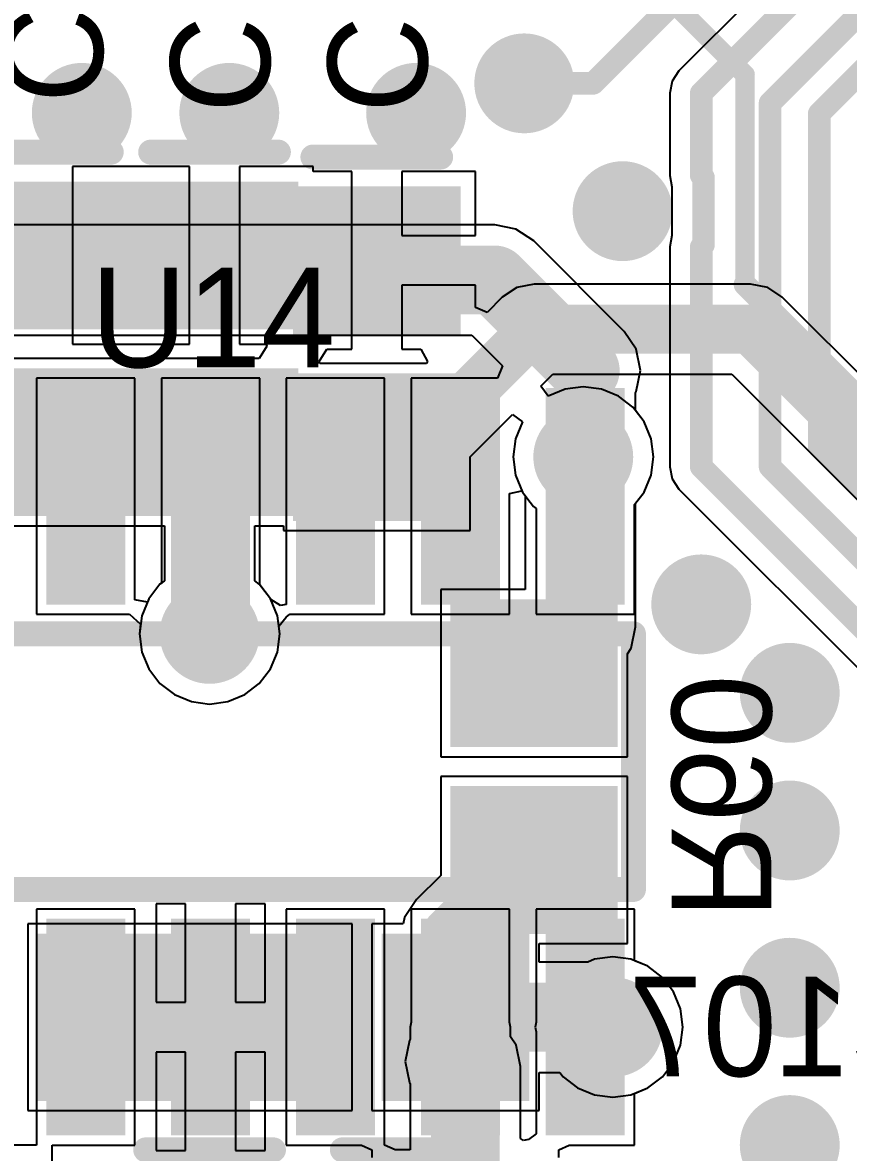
# Model space of a CAD drawing. Header units: millimetres. Extents: x 0 to 7.44, y -3.03 to 0.
# Drawn here: x 0.7637 to 1.0944, y -2.1722 to -1.7198 of the extents above; entities that cross this region are included whole.
import ezdxf

# ---------------------------------------------------------------- set-up
doc = ezdxf.new("R2010")
doc.units = ezdxf.units.MM
doc.header["$MEASUREMENT"] = 0
for name, color, linetype in [('BottomLayer', 5, 'Continuous'), ('BottomOverlay', 54, 'Continuous'), ('BottomPaste', 16, 'Continuous'), ('BottomSolder', 6, 'Continuous'), ('MidLayer1', 16, 'Continuous'), ('MidLayer2', 76, 'Continuous'), ('MultiLayer', 9, 'Continuous'), ('TopLayer', 1, 'Continuous'), ('TopOverlay', 2, 'Continuous'), ('TopPaste', 8, 'Continuous'), ('TopSolder', 216, 'Continuous'), ('ViaHoleLayer', 16, 'Continuous')]:
    doc.layers.add(name, color=color, linetype=linetype)

# ---------------------------------------------------------------- blocks, each defined once
blk = doc.blocks.new('OPA2674I_39')
at = {"layer": 'TopLayer'}
for points in [[(-0.14567, 0.13819), (-0.06693, 0.13819), (-0.14567, 0.16181), (-0.06693, 0.16181)], [(0.06693, 0.13819), (0.14567, 0.13819), (0.06693, 0.16181), (0.14567, 0.16181)], [(-0.14567, 0.08819), (-0.06693, 0.08819), (-0.14567, 0.11181), (-0.06693, 0.11181)], [(0.06693, 0.08819), (0.14567, 0.08819), (0.06693, 0.11181), (0.14567, 0.11181)], [(-0.14567, 0.03819), (-0.06693, 0.03819), (-0.14567, 0.06181), (-0.06693, 0.06181)], [(0.06693, 0.03819), (0.14567, 0.03819), (0.06693, 0.06181), (0.14567, 0.06181)], [(-0.14567, -0.01181), (-0.06693, -0.01181), (-0.14567, 0.01181), (-0.06693, 0.01181)], [(0.06693, -0.01181), (0.14567, -0.01181), (0.06693, 0.01181), (0.14567, 0.01181)], [(-0.14567, -0.06181), (-0.06693, -0.06181), (-0.14567, -0.03819), (-0.06693, -0.03819)], [(0.06693, -0.06181), (0.14567, -0.06181), (0.06693, -0.03819), (0.14567, -0.03819)], [(-0.14567, -0.11181), (-0.06693, -0.11181), (-0.14567, -0.08819), (-0.06693, -0.08819)], [(0.06693, -0.11181), (0.14567, -0.11181), (0.06693, -0.08819), (0.14567, -0.08819)], [(-0.14567, -0.16181), (-0.06693, -0.16181), (-0.14567, -0.13819), (-0.06693, -0.13819)], [(0.06693, -0.16181), (0.14567, -0.16181), (0.06693, -0.13819), (0.14567, -0.13819)]]:
    blk.add_solid(points, dxfattribs=at)
at = {"layer": 'TopOverlay', "const_width": 0.01}
for points in [[(-0.05119, 0.1693), (-0.01969, 0.1693)], [(-0.05119, 0.1693), (-0.05119, -0.1693)], [(0.01969, 0.1693), (0.05119, 0.1693)], [(0.05119, 0.1693), (0.05119, -0.1693)], [(-0.05119, -0.1693), (0.05119, -0.1693)]]:
    blk.add_lwpolyline(points, dxfattribs=at)
at = {"layer": 'TopOverlay', "const_width": 0.005}
for points in [[(-0.05369, 0.1693, 1), (-0.04869, 0.1693, 1)], [(-0.05369, 0.1693, 1), (-0.04869, 0.1693, 1)], [(-0.02219, 0.1693, 1), (-0.01719, 0.1693, 1)], [(-0.02219, 0.16928, 1), (-0.01719, 0.16928, 1)], [(0.01719, 0.1693, 1), (0.02219, 0.1693, 1)], [(0.01719, 0.16928, 1), (0.02219, 0.16928, 1)], [(0.04869, 0.1693, 1), (0.05369, 0.1693, 1)], [(0.04869, 0.1693, 1), (0.05369, 0.1693, 1)], [(-0.05369, -0.1693, 1), (-0.04869, -0.1693, 1)], [(-0.05369, -0.1693, 1), (-0.04869, -0.1693, 1)], [(0.04869, -0.1693, 1), (0.05369, -0.1693, 1)], [(0.04869, -0.1693, 1), (0.05369, -0.1693, 1)]]:
    blk.add_lwpolyline(points, format="xyb", close=True, dxfattribs=at)
at = {"layer": 'TopOverlay', "const_width": 0.01}
blk.add_lwpolyline([(0.01969, 0.16928, -1), (-0.01969, 0.16928)], format="xyb", dxfattribs=at)
at = {"layer": 'TopPaste'}
for points in [[(-0.14567, 0.13819), (-0.06693, 0.13819), (-0.14567, 0.16181), (-0.06693, 0.16181)], [(0.06693, 0.13819), (0.14567, 0.13819), (0.06693, 0.16181), (0.14567, 0.16181)], [(-0.14567, 0.08819), (-0.06693, 0.08819), (-0.14567, 0.11181), (-0.06693, 0.11181)], [(0.06693, 0.08819), (0.14567, 0.08819), (0.06693, 0.11181), (0.14567, 0.11181)], [(-0.14567, 0.03819), (-0.06693, 0.03819), (-0.14567, 0.06181), (-0.06693, 0.06181)], [(0.06693, 0.03819), (0.14567, 0.03819), (0.06693, 0.06181), (0.14567, 0.06181)], [(-0.14567, -0.01181), (-0.06693, -0.01181), (-0.14567, 0.01181), (-0.06693, 0.01181)], [(0.06693, -0.01181), (0.14567, -0.01181), (0.06693, 0.01181), (0.14567, 0.01181)], [(-0.14567, -0.06181), (-0.06693, -0.06181), (-0.14567, -0.03819), (-0.06693, -0.03819)], [(0.06693, -0.06181), (0.14567, -0.06181), (0.06693, -0.03819), (0.14567, -0.03819)], [(-0.14567, -0.11181), (-0.06693, -0.11181), (-0.14567, -0.08819), (-0.06693, -0.08819)], [(0.06693, -0.11181), (0.14567, -0.11181), (0.06693, -0.08819), (0.14567, -0.08819)], [(-0.14567, -0.16181), (-0.06693, -0.16181), (-0.14567, -0.13819), (-0.06693, -0.13819)], [(0.06693, -0.16181), (0.14567, -0.16181), (0.06693, -0.13819), (0.14567, -0.13819)]]:
    blk.add_solid(points, dxfattribs=at)
at = {"layer": 'TopSolder'}
for points in [[(-0.14967, 0.13419), (-0.06293, 0.13419), (-0.14967, 0.16581), (-0.06293, 0.16581)], [(0.06293, 0.13419), (0.14967, 0.13419), (0.06293, 0.16581), (0.14967, 0.16581)], [(-0.14967, 0.08419), (-0.06293, 0.08419), (-0.14967, 0.11581), (-0.06293, 0.11581)], [(0.06293, 0.08419), (0.14967, 0.08419), (0.06293, 0.11581), (0.14967, 0.11581)], [(-0.14967, 0.03419), (-0.06293, 0.03419), (-0.14967, 0.06581), (-0.06293, 0.06581)], [(0.06293, 0.03419), (0.14967, 0.03419), (0.06293, 0.06581), (0.14967, 0.06581)], [(-0.14967, -0.01581), (-0.06293, -0.01581), (-0.14967, 0.01581), (-0.06293, 0.01581)], [(0.06293, -0.01581), (0.14967, -0.01581), (0.06293, 0.01581), (0.14967, 0.01581)], [(-0.14967, -0.06581), (-0.06293, -0.06581), (-0.14967, -0.03419), (-0.06293, -0.03419)], [(0.06293, -0.06581), (0.14967, -0.06581), (0.06293, -0.03419), (0.14967, -0.03419)], [(-0.14967, -0.11581), (-0.06293, -0.11581), (-0.14967, -0.08419), (-0.06293, -0.08419)], [(0.06293, -0.11581), (0.14967, -0.11581), (0.06293, -0.08419), (0.14967, -0.08419)], [(-0.14967, -0.16581), (-0.06293, -0.16581), (-0.14967, -0.13419), (-0.06293, -0.13419)], [(0.06293, -0.16581), (0.14967, -0.16581), (0.06293, -0.13419), (0.14967, -0.13419)]]:
    blk.add_solid(points, dxfattribs=at)
blk = doc.blocks.new('RES_0805_B_52')
at = {"layer": 'BottomLayer'}
for points in [[(-0.06299, -0.02953), (-0.01181, -0.02953), (-0.06299, 0.02953), (-0.01181, 0.02953)], [(0.01181, -0.02953), (0.06299, -0.02953), (0.01181, 0.02953), (0.06299, 0.02953)]]:
    blk.add_solid(points, dxfattribs=at)
at = {"layer": 'BottomPaste'}
for points in [[(-0.06299, -0.02953), (-0.01181, -0.02953), (-0.06299, 0.02953), (-0.01181, 0.02953)], [(0.01181, -0.02953), (0.06299, -0.02953), (0.01181, 0.02953), (0.06299, 0.02953)]]:
    blk.add_solid(points, dxfattribs=at)
at = {"layer": 'BottomSolder'}
for points in [[(-0.06699, -0.03353), (-0.00781, -0.03353), (-0.06699, 0.03353), (-0.00781, 0.03353)], [(0.00781, -0.03353), (0.06699, -0.03353), (0.00781, 0.03353), (0.06699, 0.03353)]]:
    blk.add_solid(points, dxfattribs=at)
blk = doc.blocks.new('CAP_0805_B_67')
at = {"layer": 'BottomLayer'}
for points in [[(-0.05511, -0.02953), (-0.00393, -0.02953), (-0.05511, 0.02953), (-0.00393, 0.02953)], [(0.0197, -0.02953), (0.07088, -0.02953), (0.0197, 0.02953), (0.07088, 0.02953)]]:
    blk.add_solid(points, dxfattribs=at)
at = {"layer": 'BottomOverlay', "const_width": 0.01}
blk.add_lwpolyline([(-0.07088, -0.02557), (-0.07088, 0.02557)], dxfattribs=at)
at = {"layer": 'BottomOverlay', "const_width": 0.005}
for points in [[(-0.07338, 0.02557, 1), (-0.06838, 0.02557, 1)], [(-0.07338, -0.02557, 1), (-0.06838, -0.02557, 1)]]:
    blk.add_lwpolyline(points, format="xyb", close=True, dxfattribs=at)
at = {"layer": 'BottomPaste'}
for points in [[(-0.05511, -0.02953), (-0.00393, -0.02953), (-0.05511, 0.02953), (-0.00393, 0.02953)], [(0.0197, -0.02953), (0.07088, -0.02953), (0.0197, 0.02953), (0.07088, 0.02953)]]:
    blk.add_solid(points, dxfattribs=at)
at = {"layer": 'BottomSolder'}
for points in [[(-0.05911, -0.03353), (0.00007, -0.03353), (-0.05911, 0.03353), (0.00007, 0.03353)], [(0.0157, -0.03353), (0.07488, -0.03353), (0.0157, 0.03353), (0.07488, 0.03353)]]:
    blk.add_solid(points, dxfattribs=at)
blk = doc.blocks.new('CAP_0805_B_68')
at = {"layer": 'BottomLayer'}
for points in [[(-0.05511, -0.02953), (-0.00393, -0.02953), (-0.05511, 0.02953), (-0.00393, 0.02953)], [(0.0197, -0.02953), (0.07088, -0.02953), (0.0197, 0.02953), (0.07088, 0.02953)]]:
    blk.add_solid(points, dxfattribs=at)
at = {"layer": 'BottomOverlay', "const_width": 0.01}
blk.add_lwpolyline([(-0.07088, -0.02557), (-0.07088, 0.02557)], dxfattribs=at)
at = {"layer": 'BottomOverlay', "const_width": 0.005}
for points in [[(-0.07338, 0.02557, 1), (-0.06838, 0.02557, 1)], [(-0.07338, -0.02557, 1), (-0.06838, -0.02557, 1)]]:
    blk.add_lwpolyline(points, format="xyb", close=True, dxfattribs=at)
at = {"layer": 'BottomPaste'}
for points in [[(-0.05511, -0.02953), (-0.00393, -0.02953), (-0.05511, 0.02953), (-0.00393, 0.02953)], [(0.0197, -0.02953), (0.07088, -0.02953), (0.0197, 0.02953), (0.07088, 0.02953)]]:
    blk.add_solid(points, dxfattribs=at)
at = {"layer": 'BottomSolder'}
for points in [[(-0.05911, -0.03353), (0.00007, -0.03353), (-0.05911, 0.03353), (0.00007, 0.03353)], [(0.0157, -0.03353), (0.07488, -0.03353), (0.0157, 0.03353), (0.07488, 0.03353)]]:
    blk.add_solid(points, dxfattribs=at)
blk = doc.blocks.new('CAP_0805_B_122')
at = {"layer": 'BottomLayer'}
for points in [[(-0.05511, -0.02953), (-0.00393, -0.02953), (-0.05511, 0.02953), (-0.00393, 0.02953)], [(0.0197, -0.02953), (0.07088, -0.02953), (0.0197, 0.02953), (0.07088, 0.02953)]]:
    blk.add_solid(points, dxfattribs=at)
at = {"layer": 'BottomOverlay', "const_width": 0.01}
blk.add_lwpolyline([(-0.07088, 0.02557), (-0.07088, -0.02557)], dxfattribs=at)
at = {"layer": 'BottomOverlay', "const_width": 0.005}
for points in [[(-0.07338, 0.02557, 1), (-0.06838, 0.02557, 1)], [(-0.07338, -0.02557, 1), (-0.06838, -0.02557, 1)]]:
    blk.add_lwpolyline(points, format="xyb", close=True, dxfattribs=at)
at = {"layer": 'BottomPaste'}
for points in [[(-0.05511, -0.02953), (-0.00393, -0.02953), (-0.05511, 0.02953), (-0.00393, 0.02953)], [(0.0197, -0.02953), (0.07088, -0.02953), (0.0197, 0.02953), (0.07088, 0.02953)]]:
    blk.add_solid(points, dxfattribs=at)
at = {"layer": 'BottomSolder'}
for points in [[(-0.05911, -0.03353), (0.00007, -0.03353), (-0.05911, 0.03353), (0.00007, 0.03353)], [(0.0157, -0.03353), (0.07488, -0.03353), (0.0157, 0.03353), (0.07488, 0.03353)]]:
    blk.add_solid(points, dxfattribs=at)
blk = doc.blocks.new('CAP_0805_B_123')
at = {"layer": 'BottomLayer'}
for points in [[(-0.05511, -0.02953), (-0.00393, -0.02953), (-0.05511, 0.02953), (-0.00393, 0.02953)], [(0.0197, -0.02953), (0.07088, -0.02953), (0.0197, 0.02953), (0.07088, 0.02953)]]:
    blk.add_solid(points, dxfattribs=at)
at = {"layer": 'BottomOverlay', "const_width": 0.01}
blk.add_lwpolyline([(-0.07088, -0.02557), (-0.07088, 0.02557)], dxfattribs=at)
at = {"layer": 'BottomOverlay', "const_width": 0.005}
for points in [[(-0.07338, 0.02557, 1), (-0.06838, 0.02557, 1)], [(-0.07338, -0.02557, 1), (-0.06838, -0.02557, 1)]]:
    blk.add_lwpolyline(points, format="xyb", close=True, dxfattribs=at)
at = {"layer": 'BottomPaste'}
for points in [[(-0.05511, -0.02953), (-0.00393, -0.02953), (-0.05511, 0.02953), (-0.00393, 0.02953)], [(0.0197, -0.02953), (0.07088, -0.02953), (0.0197, 0.02953), (0.07088, 0.02953)]]:
    blk.add_solid(points, dxfattribs=at)
at = {"layer": 'BottomSolder'}
for points in [[(-0.05911, -0.03353), (0.00007, -0.03353), (-0.05911, 0.03353), (0.00007, 0.03353)], [(0.0157, -0.03353), (0.07488, -0.03353), (0.0157, 0.03353), (0.07488, 0.03353)]]:
    blk.add_solid(points, dxfattribs=at)
blk = doc.blocks.new('CAP_0805_B_125')
at = {"layer": 'BottomLayer'}
for points in [[(-0.05511, -0.02953), (-0.00393, -0.02953), (-0.05511, 0.02953), (-0.00393, 0.02953)], [(0.0197, -0.02953), (0.07088, -0.02953), (0.0197, 0.02953), (0.07088, 0.02953)]]:
    blk.add_solid(points, dxfattribs=at)
at = {"layer": 'BottomOverlay', "const_width": 0.01}
blk.add_lwpolyline([(-0.07088, -0.02557), (-0.07088, 0.02557)], dxfattribs=at)
at = {"layer": 'BottomOverlay', "const_width": 0.005}
for points in [[(-0.07338, 0.02557, 1), (-0.06838, 0.02557, 1)], [(-0.07338, -0.02557, 1), (-0.06838, -0.02557, 1)]]:
    blk.add_lwpolyline(points, format="xyb", close=True, dxfattribs=at)
at = {"layer": 'BottomPaste'}
for points in [[(-0.05511, -0.02953), (-0.00393, -0.02953), (-0.05511, 0.02953), (-0.00393, 0.02953)], [(0.0197, -0.02953), (0.07088, -0.02953), (0.0197, 0.02953), (0.07088, 0.02953)]]:
    blk.add_solid(points, dxfattribs=at)
at = {"layer": 'BottomSolder'}
for points in [[(-0.05911, -0.03353), (0.00007, -0.03353), (-0.05911, 0.03353), (0.00007, 0.03353)], [(0.0157, -0.03353), (0.07488, -0.03353), (0.0157, 0.03353), (0.07488, 0.03353)]]:
    blk.add_solid(points, dxfattribs=at)
blk = doc.blocks.new('CAP_0805_B_126')
at = {"layer": 'BottomLayer'}
for points in [[(-0.05511, -0.02953), (-0.00393, -0.02953), (-0.05511, 0.02953), (-0.00393, 0.02953)], [(0.0197, -0.02953), (0.07088, -0.02953), (0.0197, 0.02953), (0.07088, 0.02953)]]:
    blk.add_solid(points, dxfattribs=at)
at = {"layer": 'BottomOverlay', "const_width": 0.01}
blk.add_lwpolyline([(-0.07088, -0.02557), (-0.07088, 0.02557)], dxfattribs=at)
at = {"layer": 'BottomOverlay', "const_width": 0.005}
for points in [[(-0.07338, 0.02557, 1), (-0.06838, 0.02557, 1)], [(-0.07338, -0.02557, 1), (-0.06838, -0.02557, 1)]]:
    blk.add_lwpolyline(points, format="xyb", close=True, dxfattribs=at)
at = {"layer": 'BottomPaste'}
for points in [[(-0.05511, -0.02953), (-0.00393, -0.02953), (-0.05511, 0.02953), (-0.00393, 0.02953)], [(0.0197, -0.02953), (0.07088, -0.02953), (0.0197, 0.02953), (0.07088, 0.02953)]]:
    blk.add_solid(points, dxfattribs=at)
at = {"layer": 'BottomSolder'}
for points in [[(-0.05911, -0.03353), (0.00007, -0.03353), (-0.05911, 0.03353), (0.00007, 0.03353)], [(0.0157, -0.03353), (0.07488, -0.03353), (0.0157, 0.03353), (0.07488, 0.03353)]]:
    blk.add_solid(points, dxfattribs=at)
blk = doc.blocks.new('RES_0805_B_240')
at = {"layer": 'BottomLayer'}
for points in [[(-0.06299, -0.02953), (-0.01181, -0.02953), (-0.06299, 0.02953), (-0.01181, 0.02953)], [(0.01181, -0.02953), (0.06299, -0.02953), (0.01181, 0.02953), (0.06299, 0.02953)]]:
    blk.add_solid(points, dxfattribs=at)
at = {"layer": 'BottomPaste'}
for points in [[(-0.06299, -0.02953), (-0.01181, -0.02953), (-0.06299, 0.02953), (-0.01181, 0.02953)], [(0.01181, -0.02953), (0.06299, -0.02953), (0.01181, 0.02953), (0.06299, 0.02953)]]:
    blk.add_solid(points, dxfattribs=at)
at = {"layer": 'BottomSolder'}
for points in [[(-0.06699, -0.03353), (-0.00781, -0.03353), (-0.06699, 0.03353), (-0.00781, 0.03353)], [(0.00781, -0.03353), (0.06699, -0.03353), (0.00781, 0.03353), (0.06699, 0.03353)]]:
    blk.add_solid(points, dxfattribs=at)

msp = doc.modelspace()

# ---------------------------------------------------------------- linework, layer by layer
at = {"layer": 'BottomLayer'}
for p, q in [((0.83055, -1.7774), (0.78362, -1.7774)), ((0.78362, -1.7774), (0.78362, -1.81299)), ((0.83055, -1.81299), (0.83055, -1.7774)), ((0.88008, -1.7774), (0.85055, -1.7774)), ((0.85055, -1.7774), (0.85055, -1.81299)), ((0.88008, -1.77937), (0.88008, -1.7774)), ((0.89551, -1.77937), (0.88008, -1.77937)), ((0.89551, -1.81496), (0.89551, -1.77937)), ((0.94504, -1.77937), (0.91551, -1.77937)), ((0.91551, -1.77937), (0.91551, -1.80496)), ((0.94504, -1.80496), (0.94504, -1.77937)), ((0.91551, -1.80496), (0.94504, -1.80496)), ((0.78362, -1.81299), (0.78362, -1.84858)), ((0.83055, -1.84858), (0.83055, -1.81299)), ((0.85055, -1.81299), (0.85055, -1.84858)), ((0.89551, -1.85055), (0.89551, -1.81496)), ((0.94504, -1.82496), (0.91551, -1.82496)), ((0.91551, -1.82496), (0.91551, -1.85055)), ((0.94504, -1.83391), (0.94504, -1.82496)), ((0.96159, -1.82583), (0.95573, -1.82975)), ((0.9685, -1.82446), (0.96159, -1.82583)), ((1.05512, -1.82446), (0.9685, -1.82446)), ((1.06203, -1.82583), (1.05512, -1.82446)), ((1.06789, -1.82975), (1.06203, -1.82583)), ((0.95573, -1.82975), (0.94966, -1.83582)), ((1.15844, -1.9203), (1.06789, -1.82975)), ((0.94966, -1.83582), (0.94504, -1.83391)), ((0.78362, -1.84858), (0.83055, -1.84858)), ((0.85055, -1.84858), (0.86118, -1.84858)), ((0.86154, -1.84933), (0.85842, -1.85433)), ((0.86118, -1.84858), (0.86154, -1.84933)), ((0.88239, -1.85555), (0.88552, -1.85055)), ((0.88552, -1.85055), (0.89551, -1.85055)), ((0.91551, -1.85055), (0.92319, -1.85055)), ((0.92319, -1.85055), (0.92586, -1.85555)), ((0.85842, -1.85433), (0.73622, -1.85433)), ((0.88276, -1.8563), (0.88239, -1.85555)), ((0.92536, -1.8563), (0.88276, -1.8563)), ((0.92586, -1.85555), (0.92536, -1.8563)), ((0.97122, -1.86535), (0.97599, -1.86058)), ((0.97599, -1.86058), (1.04764, -1.86058)), ((1.04764, -1.86058), (1.12761, -1.94055)), ((0.97413, -1.86935), (0.97122, -1.86535)), ((0.98091, -1.86654), (0.97413, -1.86935)), ((0.98819, -1.86559), (0.98091, -1.86654)), ((0.99547, -1.86654), (0.98819, -1.86559)), ((1.00225, -1.86935), (0.99547, -1.86654)), ((1.00807, -1.87382), (1.00225, -1.86935)), ((0.94291, -1.89366), (0.95984, -1.87673)), ((0.95984, -1.87673), (0.96384, -1.87964)), ((1.01254, -1.87964), (1.00807, -1.87382)), ((0.96384, -1.87964), (0.96103, -1.88642)), ((1.01535, -1.88642), (1.01254, -1.87964)), ((0.96103, -1.88642), (0.96007, -1.8937)), ((1.0163, -1.8937), (1.01535, -1.88642)), ((0.94291, -1.92323), (0.94291, -1.89366)), ((0.96007, -1.8937), (0.96103, -1.90098)), ((1.01535, -1.90098), (1.0163, -1.8937)), ((0.96103, -1.90098), (0.96384, -1.90776)), ((1.01254, -1.90776), (1.01535, -1.90098)), ((0.96384, -1.90776), (0.96493, -1.90918)), ((0.96493, -1.90918), (0.96493, -1.94685)), ((1.00909, -1.91226), (1.01254, -1.90776)), ((1.00909, -1.96181), (1.00909, -1.91226)), ((0.73622, -1.92126), (0.82052, -1.92126)), ((0.82052, -1.92126), (0.82052, -1.94329)), ((0.85665, -1.94329), (0.85665, -1.92126)), ((0.85665, -1.92126), (0.86811, -1.92126)), ((0.86811, -1.92126), (0.86811, -1.92323)), ((0.86811, -1.92323), (0.94291, -1.92323)), ((0.8187, -1.94469), (0.81423, -1.95051)), ((0.82052, -1.94329), (0.8187, -1.94469)), ((0.85846, -1.94469), (0.85665, -1.94329)), ((0.86293, -1.95051), (0.85846, -1.94469)), ((0.96493, -1.94685), (0.9311, -1.94685)), ((0.9311, -1.94685), (0.9311, -2.01378)), ((0.81423, -1.95051), (0.81143, -1.95729)), ((0.86574, -1.95729), (0.86293, -1.95051)), ((0.81143, -1.95729), (0.81047, -1.96457)), ((0.8667, -1.96457), (0.86574, -1.95729)), ((1.0074, -1.97026), (1.00909, -1.96181)), ((0.81047, -1.96457), (0.81143, -1.97184)), ((0.86574, -1.97184), (0.8667, -1.96457)), ((0.81143, -1.97184), (0.81423, -1.97862)), ((0.86293, -1.97862), (0.86574, -1.97184)), ((1.00591, -1.9725), (1.0074, -1.97026)), ((1.00591, -2.01378), (1.00591, -1.9725)), ((0.81423, -1.97862), (0.8187, -1.98445)), ((0.85846, -1.98445), (0.86293, -1.97862)), ((0.8187, -1.98445), (0.82453, -1.98891)), ((0.85264, -1.98891), (0.85846, -1.98445)), ((0.82453, -1.98891), (0.83131, -1.99172)), ((0.84586, -1.99172), (0.85264, -1.98891)), ((0.83131, -1.99172), (0.83858, -1.99268)), ((0.83858, -1.99268), (0.84586, -1.99172)), ((0.9311, -2.01378), (1.00591, -2.01378)), ((1.00591, -2.02165), (0.9311, -2.02165)), ((0.9311, -2.02165), (0.9311, -2.0613)), ((1.00591, -2.08858), (1.00591, -2.02165)), ((0.9311, -2.0613), (0.9214, -2.071)), ((0.9214, -2.071), (0.91661, -2.07817)), ((0.89567, -2.08071), (0.76575, -2.08071)), ((0.76575, -2.08071), (0.76575, -2.15551)), ((0.89567, -2.15551), (0.89567, -2.08071)), ((0.9161, -2.08071), (0.90354, -2.08071)), ((0.90354, -2.08071), (0.90354, -2.15551)), ((0.91661, -2.07817), (0.9161, -2.08071)), ((0.97047, -2.09603), (0.97047, -2.08858)), ((0.97047, -2.08858), (1.00591, -2.08858)), ((0.99272, -2.09489), (0.98997, -2.09603)), ((1, -2.09393), (0.99272, -2.09489)), ((1.00728, -2.09489), (1, -2.09393)), ((1.01406, -2.0977), (1.00728, -2.09489)), ((0.98997, -2.09603), (0.97047, -2.09603)), ((1.01988, -2.10217), (1.01406, -2.0977)), ((1.02435, -2.10799), (1.01988, -2.10217)), ((1.02716, -2.11477), (1.02435, -2.10799)), ((1.02811, -2.12205), (1.02716, -2.11477)), ((1.02716, -2.12932), (1.02811, -2.12205)), ((1.02435, -2.1361), (1.02716, -2.12932)), ((0.97047, -2.15551), (0.97047, -2.14019)), ((0.97047, -2.14019), (0.97879, -2.14019)), ((0.97879, -2.14019), (0.98012, -2.14193)), ((1.01988, -2.14193), (1.02435, -2.1361)), ((0.98012, -2.14193), (0.98594, -2.1464)), ((1.01406, -2.1464), (1.01988, -2.14193)), ((0.98594, -2.1464), (0.99272, -2.1492)), ((0.99272, -2.1492), (1, -2.15016)), ((1, -2.15016), (1.00728, -2.1492)), ((1.00728, -2.1492), (1.01406, -2.1464)), ((0.76575, -2.15551), (0.89567, -2.15551)), ((0.90354, -2.15551), (0.97047, -2.15551))]:
    msp.add_line(p, q, dxfattribs=at)
for points, const_width in [([(0.95457, -1.74409, 1), (0.97457, -1.74409, 1)], 0.02), ([(0.7774, -1.75591, 1), (0.7974, -1.75591, 1)], 0.02), ([(0.83646, -1.75591, 1), (0.85646, -1.75591, 1)], 0.02), ([(0.91126, -1.75591, 1), (0.93126, -1.75591, 1)], 0.02), ([(0.99394, -1.79528, 1), (1.01394, -1.79528, 1)], 0.02), ([(0.96358, -1.84252, 1), (0.97343, -1.84252, 1)], 0.00984), ([(0.96358, -1.84252, 1), (0.97343, -1.84252, 1)], 0.00984), ([(1.0502, -1.84252, 1), (1.06004, -1.84252, 1)], 0.00984), ([(1.0502, -1.84252, 1), (1.06004, -1.84252, 1)], 0.00984), ([(0.97819, -1.8937, 1), (0.99819, -1.8937, 1)], 0.02), ([(0.7687, -1.8878, 1), (0.77854, -1.8878, 1)], 0.00984), ([(0.83366, -1.88976, 1), (0.8435, -1.88976, 1)], 0.00984), ([(0.83366, -1.88976, 1), (0.8435, -1.88976, 1)], 0.00984), ([(0.83563, -1.8878, 1), (0.84547, -1.8878, 1)], 0.00984), ([(0.83563, -1.8878, 1), (0.84547, -1.8878, 1)], 0.00984), ([(0.83563, -1.8878, 1), (0.84547, -1.8878, 1)], 0.00984), ([(0.89862, -1.8878, 1), (0.90846, -1.8878, 1)], 0.00984), ([(0.89862, -1.8878, 1), (0.90846, -1.8878, 1)], 0.00984), ([(0.90059, -1.88976, 1), (0.91043, -1.88976, 1)], 0.00984), ([(0.90059, -1.88976, 1), (0.91043, -1.88976, 1)], 0.00984), ([(0.91634, -1.88976, 1), (0.92618, -1.88976, 1)], 0.00984), ([(0.91634, -1.88976, 1), (0.92618, -1.88976, 1)], 0.00984), ([(0.98012, -1.89488, 1), (0.9939, -1.89488, 1)], 0.01378), ([(0.98012, -1.89488, 1), (0.9939, -1.89488, 1)], 0.01378), ([(0.9813, -1.8937, 1), (0.99508, -1.8937, 1)], 0.01378), ([(1.02543, -1.95276, 1), (1.04543, -1.95276, 1)], 0.02), ([(0.82858, -1.96457, 1), (0.84858, -1.96457, 1)], 0.02), ([(0.98012, -1.96181, 1), (0.9939, -1.96181, 1)], 0.01378), ([(0.98012, -1.96181, 1), (0.9939, -1.96181, 1)], 0.01378), ([(0.83366, -1.96457, 1), (0.8435, -1.96457, 1)], 0.00984), ([(0.96161, -1.98032, 1), (0.97539, -1.98032, 1)], 0.01378), ([(1.06086, -1.98819, 1), (1.08086, -1.98819, 1)], 0.02), ([(1.06087, -2.04331, 1), (1.08087, -2.04331, 1)], 0.02), ([(0.96161, -2.05512, 1), (0.97539, -2.05512, 1)], 0.01378), ([(0.93012, -2.08661, 1), (0.9439, -2.08661, 1)], 0.01378), ([(0.93012, -2.08661, 1), (0.9439, -2.08661, 1)], 0.01378), ([(1.06087, -2.1063, 1), (1.08087, -2.1063, 1)], 0.02), ([(0.99, -2.12205, 1), (1.01, -2.12205, 1)], 0.02), ([(0.79232, -2.11811, 1), (0.8061, -2.11811, 1)], 0.01378), ([(0.85532, -2.11811, 1), (0.86909, -2.11811, 1)], 0.01378), ([(0.93012, -2.11811, 1), (0.9439, -2.11811, 1)], 0.01378), ([(0.93012, -2.11811, 1), (0.9439, -2.11811, 1)], 0.01378), ([(0.98917, -2.11811, 1), (1.00295, -2.11811, 1)], 0.01378), ([(0.98917, -2.11811, 1), (1.00295, -2.11811, 1)], 0.01378), ([(0.99311, -2.12205, 1), (1.00689, -2.12205, 1)], 0.01378), ([(1.06087, -2.16929, 1), (1.08087, -2.16929, 1)], 0.02)]:
    msp.add_lwpolyline(points, format="xyb", close=True, dxfattribs=dict(at, const_width=const_width))
for points, const_width in [([(0.92126, -1.88976), (0.9685, -1.84252)], 0.01969), ([(0.9685, -1.84252), (1.05512, -1.84252)], 0.01969), ([(1.05512, -1.84252), (1.14567, -1.93307)], 0.01969), ([(0.77362, -1.8878), (0.84055, -1.8878)], 0.01969), ([(0.83858, -1.88976), (0.84055, -1.8878)], 0.01969), ([(0.83858, -1.96457), (0.83858, -1.88976)], 0.01969), ([(0.84055, -1.8878), (0.90354, -1.8878)], 0.01969), ([(0.90354, -1.8878), (0.90551, -1.88976)], 0.01969), ([(0.90551, -1.88976), (0.92126, -1.88976)], 0.01969), ([(0.98701, -1.89488), (0.98819, -1.8937)], 0.02756), ([(0.98701, -1.96181), (0.98701, -1.89488)], 0.02756), ([(0.9685, -1.98032), (0.98701, -1.96181)], 0.02756), ([(0.93701, -2.08661), (0.9685, -2.05512)], 0.02756), ([(0.93701, -2.11811), (0.93701, -2.08661)], 0.02756), ([(0.79921, -2.11811), (0.8622, -2.11811)], 0.02756), ([(0.93701, -2.11811), (0.99606, -2.11811)], 0.02756), ([(0.99606, -2.11811), (1, -2.12205)], 0.02756)]:
    msp.add_lwpolyline(points, dxfattribs=dict(at, const_width=const_width))
at = {"layer": 'MidLayer1'}
for points, const_width in [([(0.96572, -1.65334), (1.05295, -1.74058)], 0.00787), ([(1.05295, -1.82461), (1.05295, -1.74058)], 0.00787), ([(1.05295, -1.82461), (1.55906, -2.33071)], 0.00906)]:
    msp.add_lwpolyline(points, dxfattribs=dict(at, const_width=const_width))
for points, const_width in [([(0.95457, -1.74409, 1), (0.97457, -1.74409, 1)], 0.02), ([(0.7774, -1.75591, 1), (0.7974, -1.75591, 1)], 0.02), ([(0.83646, -1.75591, 1), (0.85646, -1.75591, 1)], 0.02), ([(0.91126, -1.75591, 1), (0.93126, -1.75591, 1)], 0.02), ([(1.05098, -1.74058, 1), (1.05492, -1.74058, 1)], 0.00394), ([(1.05098, -1.74058, 1), (1.05492, -1.74058, 1)], 0.00394), ([(0.99394, -1.79528, 1), (1.01394, -1.79528, 1)], 0.02), ([(1.05069, -1.82461, 1), (1.05522, -1.82461, 1)], 0.00453), ([(1.05098, -1.82461, 1), (1.05492, -1.82461, 1)], 0.00394), ([(0.97819, -1.8937, 1), (0.99819, -1.8937, 1)], 0.02), ([(1.02543, -1.95276, 1), (1.04543, -1.95276, 1)], 0.02), ([(0.82858, -1.96457, 1), (0.84858, -1.96457, 1)], 0.02), ([(1.06086, -1.98819, 1), (1.08086, -1.98819, 1)], 0.02), ([(1.06087, -2.04331, 1), (1.08087, -2.04331, 1)], 0.02), ([(1.06087, -2.1063, 1), (1.08087, -2.1063, 1)], 0.02), ([(0.99, -2.12205, 1), (1.01, -2.12205, 1)], 0.02), ([(1.06087, -2.16929, 1), (1.08087, -2.16929, 1)], 0.02)]:
    msp.add_lwpolyline(points, format="xyb", close=True, dxfattribs=dict(at, const_width=const_width))
at = {"layer": 'MidLayer2', "const_width": 0.02}
for points in [[(0.95457, -1.74409, 1), (0.97457, -1.74409, 1)], [(0.7774, -1.75591, 1), (0.7974, -1.75591, 1)], [(0.83646, -1.75591, 1), (0.85646, -1.75591, 1)], [(0.91126, -1.75591, 1), (0.93126, -1.75591, 1)], [(0.99394, -1.79528, 1), (1.01394, -1.79528, 1)], [(0.97819, -1.8937, 1), (0.99819, -1.8937, 1)], [(1.02543, -1.95276, 1), (1.04543, -1.95276, 1)], [(0.82858, -1.96457, 1), (0.84858, -1.96457, 1)], [(1.06086, -1.98819, 1), (1.08086, -1.98819, 1)], [(1.06087, -2.04331, 1), (1.08087, -2.04331, 1)], [(1.06087, -2.1063, 1), (1.08087, -2.1063, 1)], [(0.99, -2.12205, 1), (1.01, -2.12205, 1)], [(1.06087, -2.16929, 1), (1.08087, -2.16929, 1)]]:
    msp.add_lwpolyline(points, format="xyb", close=True, dxfattribs=at)
at = {"layer": 'MultiLayer', "const_width": 0.02}
for points in [[(0.95457, -1.74409, 1), (0.97457, -1.74409, 1)], [(0.7774, -1.75591, 1), (0.7974, -1.75591, 1)], [(0.83646, -1.75591, 1), (0.85646, -1.75591, 1)], [(0.91126, -1.75591, 1), (0.93126, -1.75591, 1)], [(0.99394, -1.79528, 1), (1.01394, -1.79528, 1)], [(0.97819, -1.8937, 1), (0.99819, -1.8937, 1)], [(1.02543, -1.95276, 1), (1.04543, -1.95276, 1)], [(0.82858, -1.96457, 1), (0.84858, -1.96457, 1)], [(1.06086, -1.98819, 1), (1.08086, -1.98819, 1)], [(1.06087, -2.04331, 1), (1.08087, -2.04331, 1)], [(1.06087, -2.1063, 1), (1.08087, -2.1063, 1)], [(0.99, -2.12205, 1), (1.01, -2.12205, 1)], [(1.06087, -2.16929, 1), (1.08087, -2.16929, 1)]]:
    msp.add_lwpolyline(points, format="xyb", close=True, dxfattribs=at)
at = {"layer": 'TopLayer'}
for p, q in [((1.12885, -1.63673), (1.02649, -1.73909)), ((1.02649, -1.73909), (1.02375, -1.74319)), ((1.02375, -1.74319), (1.02279, -1.74803)), ((1.02279, -1.74803), (1.02279, -1.78095)), ((1.02279, -1.78095), (1.02369, -1.7855)), ((1.02369, -1.7855), (1.02369, -1.80505)), ((0.95276, -1.80076), (0.66929, -1.80076)), ((0.9612, -1.80244), (0.95276, -1.80076)), ((0.96837, -1.80722), (0.9612, -1.80244)), ((1.02369, -1.80505), (1.02279, -1.8096)), ((1.00459, -1.84344), (0.96837, -1.80722)), ((1.02279, -1.8096), (1.02279, -1.89764)), ((0.66929, -1.84491), (0.94361, -1.84491)), ((0.94361, -1.84491), (0.9559, -1.8572)), ((1.00937, -1.85061), (1.00459, -1.84344)), ((1.01105, -1.85906), (1.00937, -1.85061)), ((0.9559, -1.8572), (0.95383, -1.8622)), ((1.00937, -1.8675), (1.01105, -1.85906)), ((0.80866, -1.8622), (0.76929, -1.8622)), ((0.76929, -1.8622), (0.76929, -1.95669)), ((0.80866, -1.9509), (0.80866, -1.8622)), ((0.85866, -1.8622), (0.81929, -1.8622)), ((0.81929, -1.8622), (0.81929, -1.94424)), ((0.85866, -1.94495), (0.85866, -1.8622)), ((0.90866, -1.8622), (0.86929, -1.8622)), ((0.86929, -1.8622), (0.86929, -1.95228)), ((0.90866, -1.95669), (0.90866, -1.8622)), ((0.95383, -1.8622), (0.91929, -1.8622)), ((0.91929, -1.8622), (0.91929, -1.95669)), ((1.00905, -1.86799), (1.00937, -1.8675)), ((1.00905, -1.8751), (1.00905, -1.86799)), ((1.01254, -1.87964), (1.00905, -1.8751)), ((1.01535, -1.88642), (1.01254, -1.87964)), ((1.0163, -1.8937), (1.01535, -1.88642)), ((1.01535, -1.90098), (1.0163, -1.8937)), ((1.02279, -1.89764), (1.02375, -1.90248)), ((1.01254, -1.90776), (1.01535, -1.90098)), ((1.02375, -1.90248), (1.02649, -1.90658)), ((0.95866, -1.90832), (0.96366, -1.90732)), ((0.95866, -1.95669), (0.95866, -1.90832)), ((0.96366, -1.90732), (0.96384, -1.90776)), ((0.96384, -1.90776), (0.96831, -1.91358)), ((1.00866, -1.91281), (1.01254, -1.90776)), ((1.02649, -1.90658), (1.1409, -2.02099)), ((0.96831, -1.91358), (0.96929, -1.91433)), ((1.00866, -1.95669), (1.00866, -1.91281)), ((0.96929, -1.91433), (0.96929, -1.95669)), ((0.8187, -1.94469), (0.81423, -1.95051)), ((0.81929, -1.94424), (0.8187, -1.94469)), ((0.86293, -1.95051), (0.85866, -1.94495)), ((0.81366, -1.95189), (0.80866, -1.9509)), ((0.81423, -1.95051), (0.81366, -1.95189)), ((0.86303, -1.95076), (0.86293, -1.95051)), ((0.86701, -1.95326), (0.86303, -1.95076)), ((0.86929, -1.9528), (0.86701, -1.95325)), ((0.86701, -1.95325), (0.86701, -1.95326)), ((0.86701, -1.95326), (0.86701, -1.95326)), ((0.86929, -1.95228), (0.86929, -1.95229)), ((0.86929, -1.95229), (0.86929, -1.95229)), ((0.86929, -1.95229), (0.86929, -1.9528)), ((0.76929, -1.95669), (0.80646, -1.95669)), ((0.80646, -1.95669), (0.81097, -1.96074)), ((0.8663, -1.96153), (0.86919, -1.95792)), ((0.86919, -1.95792), (0.86919, -1.95792)), ((0.86919, -1.95792), (0.8692, -1.95792)), ((0.8692, -1.95792), (0.8707, -1.95669)), ((0.8692, -1.95792), (0.8692, -1.95792)), ((0.8707, -1.95669), (0.87178, -1.95669)), ((0.87178, -1.95669), (0.87197, -1.95669)), ((0.87197, -1.95669), (0.90866, -1.95669)), ((0.91929, -1.95669), (0.95866, -1.95669)), ((0.96929, -1.95669), (1.00866, -1.95669)), ((0.81097, -1.96074), (0.81047, -1.96457)), ((0.8667, -1.96457), (0.8663, -1.96153)), ((0.81047, -1.96457), (0.81143, -1.97184)), ((0.86574, -1.97184), (0.8667, -1.96457)), ((0.81143, -1.97184), (0.81423, -1.97862)), ((0.86293, -1.97862), (0.86574, -1.97184)), ((0.81423, -1.97862), (0.8187, -1.98445)), ((0.85846, -1.98445), (0.86293, -1.97862)), ((0.8187, -1.98445), (0.82453, -1.98891)), ((0.85264, -1.98891), (0.85846, -1.98445)), ((0.82453, -1.98891), (0.83131, -1.99172)), ((0.84586, -1.99172), (0.85264, -1.98891)), ((0.83131, -1.99172), (0.83858, -1.99268)), ((0.83858, -1.99268), (0.84586, -1.99172)), ((0.80866, -2.0748), (0.76929, -2.0748)), ((0.76929, -2.0748), (0.76929, -2.16929)), ((0.80866, -2.16929), (0.80866, -2.0748)), ((0.82898, -2.07268), (0.81717, -2.07268)), ((0.81717, -2.07268), (0.81717, -2.11205)), ((0.82898, -2.11205), (0.82898, -2.07268)), ((0.86079, -2.07268), (0.84898, -2.07268)), ((0.84898, -2.07268), (0.84898, -2.11205)), ((0.86079, -2.11205), (0.86079, -2.07268)), ((0.90866, -2.0748), (0.86929, -2.0748)), ((0.86929, -2.0748), (0.86929, -2.16929)), ((0.90866, -2.16626), (0.90866, -2.0748)), ((0.95866, -2.0748), (0.91929, -2.0748)), ((0.91929, -2.0748), (0.91929, -2.12011)), ((0.95866, -2.12011), (0.95866, -2.0748)), ((1.00866, -2.0748), (0.96929, -2.0748)), ((0.96929, -2.0748), (0.96929, -2.12011)), ((1.00866, -2.09546), (1.00866, -2.0748)), ((1.01406, -2.0977), (1.00866, -2.09546)), ((1.01988, -2.10217), (1.01406, -2.0977)), ((1.02435, -2.10799), (1.01988, -2.10217)), ((1.02716, -2.11477), (1.02435, -2.10799)), ((0.81717, -2.11205), (0.82898, -2.11205)), ((0.84898, -2.11205), (0.86079, -2.11205)), ((1.02811, -2.12205), (1.02716, -2.11477)), ((0.91929, -2.12011), (0.91891, -2.12205)), ((0.91891, -2.12205), (0.91891, -2.12689)), ((0.95905, -2.12205), (0.95866, -2.12011)), ((0.95905, -2.12591), (0.95905, -2.12205)), ((0.96929, -2.12011), (0.96891, -2.12205)), ((0.96891, -2.12205), (0.96929, -2.12399)), ((1.02716, -2.12932), (1.02811, -2.12205)), ((0.96134, -2.12935), (0.95905, -2.12591)), ((0.96929, -2.12399), (0.96929, -2.16477)), ((0.91858, -2.12738), (0.9169, -2.13583)), ((0.91891, -2.12689), (0.91858, -2.12738)), ((0.96302, -2.1378), (0.96134, -2.12935)), ((1.02435, -2.1361), (1.02716, -2.12932)), ((0.82898, -2.13205), (0.81717, -2.13205)), ((0.81717, -2.13205), (0.81717, -2.17142)), ((0.82898, -2.17142), (0.82898, -2.13205)), ((0.86079, -2.13205), (0.84898, -2.13205)), ((0.84898, -2.13205), (0.84898, -2.17142)), ((0.86079, -2.17142), (0.86079, -2.13205)), ((0.9169, -2.13583), (0.91858, -2.14428)), ((0.96302, -2.16671), (0.96302, -2.1378)), ((1.01988, -2.14193), (1.02435, -2.1361)), ((0.91858, -2.14428), (0.91887, -2.14471)), ((0.91887, -2.14471), (0.91887, -2.17126)), ((1.01406, -2.1464), (1.01988, -2.14193)), ((1.00866, -2.14863), (1.01406, -2.1464)), ((1.00866, -2.16929), (1.00866, -2.14863)), ((0.90866, -2.16929), (0.90866, -2.16626)), ((0.96429, -2.16752), (0.96302, -2.16671)), ((0.96627, -2.16702), (0.96429, -2.16752)), ((0.96929, -2.16477), (0.96627, -2.16702)), ((0.76929, -2.16929), (0.75866, -2.16929)), ((0.77559, -2.23516), (0.77559, -2.16929)), ((0.77559, -2.16929), (0.80866, -2.16929)), ((0.81717, -2.17142), (0.82898, -2.17142)), ((0.84898, -2.17142), (0.86079, -2.17142)), ((0.86929, -2.16929), (0.89936, -2.16929)), ((0.89936, -2.16929), (0.90354, -2.17126)), ((0.90354, -2.17126), (0.90354, -2.17429)), ((0.91285, -2.17126), (0.90866, -2.16929)), ((0.91887, -2.17126), (0.91285, -2.17126)), ((0.97835, -2.17126), (0.98253, -2.16929)), ((0.97835, -2.17429), (0.97835, -2.17126)), ((0.98253, -2.16929), (1.00866, -2.16929))]:
    msp.add_line(p, q, dxfattribs=at)
for points, const_width in [([(0.99213, -1.74409), (1.14961, -1.58661)], 0.00906), ([(1.03543, -1.74803), (1.1378, -1.64567)], 0.00906), ([(1.06299, -1.75197), (1.14961, -1.66535)], 0.00906), ([(1.08268, -1.75623), (1.13418, -1.70472)], 0.00906), ([(0.96457, -1.74409), (0.99213, -1.74409)], 0.00906), ([(1.03543, -1.78095), (1.03543, -1.74803)], 0.00906), ([(1.06299, -1.89764), (1.06299, -1.75197)], 0.00906), ([(1.08268, -1.88976), (1.08268, -1.75623)], 0.00906), ([(1.03543, -1.78095), (1.03634, -1.78185)], 0.00906), ([(1.03634, -1.8087), (1.03634, -1.78185)], 0.00906), ([(1.03543, -1.8096), (1.03634, -1.8087)], 0.00906), ([(1.03543, -1.89764), (1.03543, -1.8096)], 0.00906), ([(0.62992, -1.82283), (0.95276, -1.82283)], 0.02756), ([(0.95276, -1.82283), (0.98898, -1.85906)], 0.02756), ([(0.98898, -1.8937), (0.98898, -1.85906)], 0.02362), ([(0.98819, -1.8937), (0.98898, -1.8937)], 0.02362), ([(0.98898, -1.90945), (0.98898, -1.8937)], 0.02362), ([(1.08268, -1.88976), (1.2126, -2.01969)], 0.00906), ([(1.03543, -1.89764), (1.15354, -2.01575)], 0.00906), ([(1.06299, -1.89764), (1.18898, -2.02362)], 0.00906), ([(0.83898, -1.96417), (0.83898, -1.90945)], 0.01969), ([(0.83858, -1.96457), (0.83898, -1.96417)], 0.01969), ([(0.93898, -2.13583), (0.93898, -2.12205)], 0.02362), ([(0.98898, -2.12205), (1, -2.12205)], 0.02362), ([(0.93898, -2.13583), (0.94094, -2.1378)], 0.02756), ([(0.94094, -2.20472), (0.94094, -2.1378)], 0.02756)]:
    msp.add_lwpolyline(points, dxfattribs=dict(at, const_width=const_width))
for points, const_width in [([(0.95457, -1.74409, 1), (0.97457, -1.74409, 1)], 0.02), ([(0.7774, -1.75591, 1), (0.7974, -1.75591, 1)], 0.02), ([(0.83646, -1.75591, 1), (0.85646, -1.75591, 1)], 0.02), ([(0.91126, -1.75591, 1), (0.93126, -1.75591, 1)], 0.02), ([(0.9623, -1.74409, 1), (0.96683, -1.74409, 1)], 0.00453), ([(0.98986, -1.74409, 1), (0.99439, -1.74409, 1)], 0.00453), ([(0.98986, -1.74409, 1), (0.99439, -1.74409, 1)], 0.00453), ([(1.03317, -1.74803, 1), (1.0377, -1.74803, 1)], 0.00453), ([(1.03317, -1.74803, 1), (1.0377, -1.74803, 1)], 0.00453), ([(1.06073, -1.75197, 1), (1.06526, -1.75197, 1)], 0.00453), ([(1.06073, -1.75197, 1), (1.06526, -1.75197, 1)], 0.00453), ([(1.08041, -1.75623, 1), (1.08494, -1.75623, 1)], 0.00453), ([(1.08041, -1.75623, 1), (1.08494, -1.75623, 1)], 0.00453), ([(0.99394, -1.79528, 1), (1.01394, -1.79528, 1)], 0.02), ([(1.03317, -1.78095, 1), (1.0377, -1.78095, 1)], 0.00453), ([(1.03317, -1.78095, 1), (1.0377, -1.78095, 1)], 0.00453), ([(1.03407, -1.78185, 1), (1.0386, -1.78185, 1)], 0.00453), ([(1.03407, -1.78185, 1), (1.0386, -1.78185, 1)], 0.00453), ([(1.03317, -1.8096, 1), (1.0377, -1.8096, 1)], 0.00453), ([(1.03317, -1.8096, 1), (1.0377, -1.8096, 1)], 0.00453), ([(1.03407, -1.8087, 1), (1.0386, -1.8087, 1)], 0.00453), ([(1.03407, -1.8087, 1), (1.0386, -1.8087, 1)], 0.00453), ([(0.94587, -1.82283, 1), (0.95965, -1.82283, 1)], 0.01378), ([(0.94587, -1.82283, 1), (0.95965, -1.82283, 1)], 0.01378), ([(0.98209, -1.85906, 1), (0.99587, -1.85906, 1)], 0.01378), ([(0.98307, -1.85906, 1), (0.99488, -1.85906, 1)], 0.01181), ([(0.97819, -1.8937, 1), (0.99819, -1.8937, 1)], 0.02), ([(0.98228, -1.8937, 1), (0.99409, -1.8937, 1)], 0.01181), ([(0.98307, -1.8937, 1), (0.99488, -1.8937, 1)], 0.01181), ([(0.98307, -1.8937, 1), (0.99488, -1.8937, 1)], 0.01181), ([(0.98307, -1.8937, 1), (0.99488, -1.8937, 1)], 0.01181), ([(1.08041, -1.88976, 1), (1.08494, -1.88976, 1)], 0.00453), ([(1.08041, -1.88976, 1), (1.08494, -1.88976, 1)], 0.00453), ([(1.03317, -1.89764, 1), (1.0377, -1.89764, 1)], 0.00453), ([(1.03317, -1.89764, 1), (1.0377, -1.89764, 1)], 0.00453), ([(1.06073, -1.89764, 1), (1.06526, -1.89764, 1)], 0.00453), ([(1.06073, -1.89764, 1), (1.06526, -1.89764, 1)], 0.00453), ([(0.83406, -1.90945, 1), (0.8439, -1.90945, 1)], 0.00984), ([(0.98307, -1.90945, 1), (0.99488, -1.90945, 1)], 0.01181), ([(1.02543, -1.95276, 1), (1.04543, -1.95276, 1)], 0.02), ([(0.82858, -1.96457, 1), (0.84858, -1.96457, 1)], 0.02), ([(0.83366, -1.96457, 1), (0.8435, -1.96457, 1)], 0.00984), ([(0.83406, -1.96417, 1), (0.8439, -1.96417, 1)], 0.00984), ([(0.83406, -1.96417, 1), (0.8439, -1.96417, 1)], 0.00984), ([(1.06086, -1.98819, 1), (1.08086, -1.98819, 1)], 0.02), ([(1.06087, -2.04331, 1), (1.08087, -2.04331, 1)], 0.02), ([(1.06087, -2.1063, 1), (1.08087, -2.1063, 1)], 0.02), ([(0.99, -2.12205, 1), (1.01, -2.12205, 1)], 0.02), ([(0.93307, -2.12205, 1), (0.94488, -2.12205, 1)], 0.01181), ([(0.98307, -2.12205, 1), (0.99488, -2.12205, 1)], 0.01181), ([(0.99409, -2.12205, 1), (1.00591, -2.12205, 1)], 0.01181), ([(0.93209, -2.13583, 1), (0.94587, -2.13583, 1)], 0.01378), ([(0.93406, -2.1378, 1), (0.94783, -2.1378, 1)], 0.01378), ([(0.93406, -2.1378, 1), (0.94783, -2.1378, 1)], 0.01378), ([(0.93307, -2.13583, 1), (0.94488, -2.13583, 1)], 0.01181), ([(1.06087, -2.16929, 1), (1.08087, -2.16929, 1)], 0.02)]:
    msp.add_lwpolyline(points, format="xyb", close=True, dxfattribs=dict(at, const_width=const_width))
at = {"layer": 'ViaHoleLayer', "const_width": 0.00956}
for points in [[(0.95979, -1.74409, 1), (0.96935, -1.74409, 1)], [(0.78262, -1.75591, 1), (0.79218, -1.75591, 1)], [(0.84168, -1.75591, 1), (0.85124, -1.75591, 1)], [(0.91648, -1.75591, 1), (0.92604, -1.75591, 1)], [(0.99916, -1.79528, 1), (1.00872, -1.79528, 1)], [(0.98341, -1.8937, 1), (0.99297, -1.8937, 1)], [(1.03065, -1.95276, 1), (1.04021, -1.95276, 1)], [(0.8338, -1.96457, 1), (0.84336, -1.96457, 1)], [(1.06608, -1.98819, 1), (1.07564, -1.98819, 1)], [(1.06609, -2.04331, 1), (1.07565, -2.04331, 1)], [(1.06609, -2.1063, 1), (1.07565, -2.1063, 1)], [(0.99522, -2.12205, 1), (1.00478, -2.12205, 1)], [(1.06609, -2.16929, 1), (1.07565, -2.16929, 1)]]:
    msp.add_lwpolyline(points, format="xyb", close=True, dxfattribs=at)

# ---------------------------------------------------------------- block references
for name, p, rotation in [('CAP_0805_B_123', (0.77362, -1.84251), 270), ('CAP_0805_B_125', (0.84055, -1.84251), 270), ('CAP_0805_B_126', (0.90551, -1.84448), 270), ('OPA2674I_39', (0.83898, -2.01575), 90), ('RES_0805_B_240', (0.9685, -2.01772), 270), ('CAP_0805_B_122', (0.90749, -2.11811), 180), ('CAP_0805_B_68', (0.83858, -2.24211), 270), ('CAP_0805_B_67', (0.91732, -2.24211), 270)]:
    msp.add_blockref(name, p, dxfattribs=dict(rotation=rotation))
msp.add_blockref('RES_0805_B_52', (0.76181, -2.11811))

# ---------------------------------------------------------------- texts
at = {"layer": 'BottomOverlay', "text_generation_flag": 2}
for s, p in [('C100', (0.75591, -1.75197)), ('C90', (0.82283, -1.75591)), ('C89', (0.88583, -1.75591)), ('R60', (1.02362, -2.07874))]:
    msp.add_text(s, height=0.039894, rotation=270, dxfattribs=at).set_placement(p)
msp.add_text('C107', height=0.039894, dxfattribs=at).set_placement((1.13386, -2.14173))
at = {"layer": 'TopOverlay'}
msp.add_text('U14', height=0.039894, dxfattribs=at).set_placement((0.791, -1.85781))

doc.saveas('drawing.dxf')
